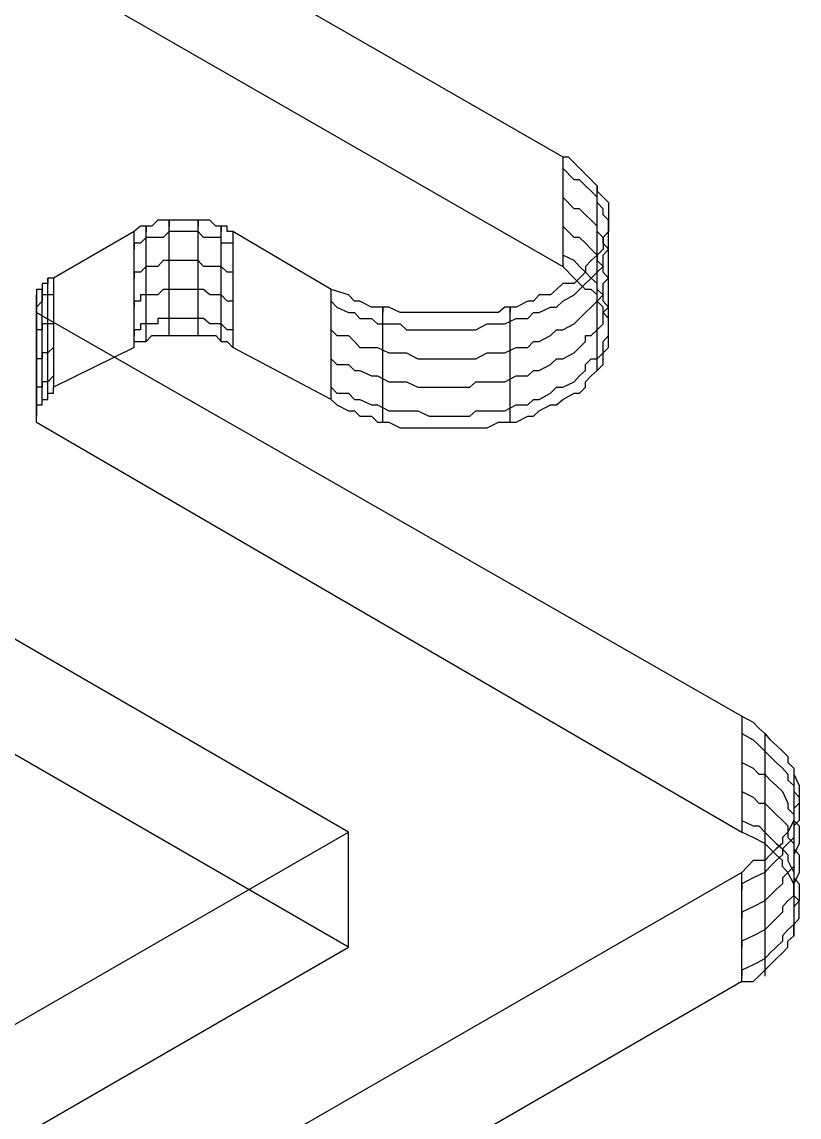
# Model space of a CAD drawing. Header units: millimetres. Extents: x 0 to 2112, y 8 to 1252.
# Drawn here: x 1843.5 to 1879, y 344.6 to 394.6 of the extents above; entities that cross this region are included whole.
import ezdxf

# ---------------------------------------------------------------- set-up
doc = ezdxf.new("R2010")
doc.units = ezdxf.units.MM
doc.layers.get('0').update_dxf_attribs({"linetype": 'CONTINUOUS'})

msp = doc.modelspace()

# ---------------------------------------------------------------- linework, layer by layer
at = {"color": 9}
for p, q in [((1788.48, 434.305), (1868.22, 388.458)), ((1788.48, 434.305), (1868.22, 388.458)), ((1788.48, 429.288), (1868.22, 383.441)), ((1788.48, 429.288), (1868.22, 383.441)), ((1868.22, 388.458), (1868.46, 388.458)), ((1868.22, 388.458), (1868.22, 383.441)), ((1868.22, 388.458), (1868.46, 388.458)), ((1868.22, 388.458), (1868.22, 383.441)), ((1868.46, 388.458), (1868.74, 388.183)), ((1868.46, 388.458), (1868.74, 388.183)), ((1868.74, 388.183), (1868.98, 387.932)), ((1868.74, 388.183), (1868.98, 387.932)), ((1868.74, 387.41), (1868.22, 387.932)), ((1868.22, 387.932), (1868.22, 387.657)), ((1868.98, 387.932), (1869.26, 387.657)), ((1868.98, 387.932), (1869.26, 387.657)), ((1869.26, 387.657), (1869.51, 387.41)), ((1869.26, 387.657), (1869.51, 387.41)), ((1868.98, 387.41), (1868.74, 387.41)), ((1869.26, 387.135), (1868.98, 387.41)), ((1869.51, 386.888), (1869.26, 387.135)), ((1869.51, 387.41), (1869.79, 387.135)), ((1869.51, 387.41), (1869.79, 387.135)), ((1869.79, 387.135), (1869.79, 386.888)), ((1869.79, 381.871), (1869.79, 387.135)), ((1869.79, 387.135), (1869.79, 386.888)), ((1869.79, 387.135), (1869.79, 386.888)), ((1868.74, 386.087), (1868.22, 386.613)), ((1868.22, 386.613), (1868.22, 386.362)), ((1869.79, 386.613), (1869.51, 386.888)), ((1869.79, 386.888), (1870.06, 386.613)), ((1869.79, 386.888), (1870.06, 386.613)), ((1869.79, 386.362), (1869.79, 386.613)), ((1870.06, 386.613), (1870.06, 386.613)), ((1870.06, 386.613), (1870.31, 386.362)), ((1870.06, 386.613), (1870.06, 386.613)), ((1870.06, 386.613), (1870.31, 386.362)), ((1868.98, 386.087), (1868.74, 386.087)), ((1869.26, 385.812), (1868.98, 386.087)), ((1870.06, 386.087), (1869.79, 386.362)), ((1870.06, 385.812), (1870.06, 386.087)), ((1870.31, 386.362), (1870.31, 386.087)), ((1870.31, 386.362), (1870.31, 386.087)), ((1870.31, 386.087), (1870.31, 385.812)), ((1870.31, 386.087), (1870.31, 385.812)), ((1849.73, 385.565), (1849.45, 385.29)), ((1849.73, 385.565), (1849.45, 385.29)), ((1849.97, 385.565), (1849.73, 385.565)), ((1849.73, 385.565), (1849.73, 385.565)), ((1849.97, 385.565), (1849.73, 385.565)), ((1849.73, 385.565), (1849.73, 385.565)), ((1850.25, 385.565), (1849.97, 385.565)), ((1850.25, 385.565), (1849.97, 385.565)), ((1850.53, 385.565), (1850.25, 385.565)), ((1850.25, 380.302), (1850.25, 385.565)), ((1850.25, 385.565), (1850.25, 385.29)), ((1850.53, 385.565), (1850.25, 385.565)), ((1850.77, 385.565), (1850.53, 385.565)), ((1850.53, 385.565), (1850.53, 385.565)), ((1850.77, 385.565), (1850.53, 385.565)), ((1850.53, 385.565), (1850.53, 385.565)), ((1851.05, 385.565), (1850.77, 385.565)), ((1851.05, 385.565), (1850.77, 385.565)), ((1851.3, 385.565), (1851.05, 385.565)), ((1851.3, 385.565), (1851.05, 385.565)), ((1851.57, 385.565), (1851.3, 385.565)), ((1851.3, 385.565), (1851.3, 385.565)), ((1851.57, 385.565), (1851.3, 385.565)), ((1851.3, 385.565), (1851.3, 385.565)), ((1851.82, 385.565), (1851.57, 385.565)), ((1851.57, 380.302), (1851.57, 385.565)), ((1851.57, 385.565), (1851.57, 385.29)), ((1851.82, 385.565), (1851.57, 385.565)), ((1852.1, 385.565), (1851.82, 385.565)), ((1852.1, 385.565), (1851.82, 385.565)), ((1852.37, 385.29), (1852.1, 385.565)), ((1852.1, 385.565), (1852.1, 385.565)), ((1852.37, 385.29), (1852.1, 385.565)), ((1852.1, 385.565), (1852.1, 385.565)), ((1869.51, 385.565), (1869.26, 385.812)), ((1869.79, 385.29), (1869.51, 385.565)), ((1870.31, 385.565), (1870.06, 385.812)), ((1870.31, 385.812), (1870.31, 385.565)), ((1870.31, 385.812), (1870.31, 385.565)), ((1870.31, 385.565), (1870.31, 385.29)), ((1870.31, 385.29), (1870.31, 385.565)), ((1870.31, 385.565), (1870.31, 385.29)), ((1848.93, 385.29), (1848.65, 385.039)), ((1848.93, 385.29), (1848.65, 385.039)), ((1849.2, 385.29), (1848.93, 385.29)), ((1848.93, 385.29), (1848.93, 385.29)), ((1849.2, 385.29), (1848.93, 385.29)), ((1848.93, 385.29), (1848.93, 385.29)), ((1849.45, 385.29), (1849.2, 385.29)), ((1849.2, 385.29), (1849.2, 385.29)), ((1849.2, 380.026), (1849.2, 385.29)), ((1849.2, 385.29), (1849.2, 385.039)), ((1849.45, 385.29), (1849.2, 385.29)), ((1849.2, 385.29), (1849.2, 385.29)), ((1852.62, 385.29), (1852.37, 385.29)), ((1852.62, 385.29), (1852.37, 385.29)), ((1852.89, 385.29), (1852.62, 385.29)), ((1852.62, 385.29), (1852.62, 385.29)), ((1852.62, 380.026), (1852.62, 385.29)), ((1852.62, 385.29), (1852.62, 385.039)), ((1852.89, 385.29), (1852.62, 385.29)), ((1852.62, 385.29), (1852.62, 385.29)), ((1852.89, 385.039), (1852.89, 385.29)), ((1852.89, 385.039), (1852.89, 385.29)), ((1868.74, 384.764), (1868.22, 385.29)), ((1868.22, 385.29), (1868.22, 385.039)), ((1869.79, 385.039), (1869.79, 385.29)), ((1870.31, 385.29), (1870.31, 385.039)), ((1870.31, 385.039), (1870.31, 385.29)), ((1870.31, 385.29), (1870.31, 385.039)), ((1848.65, 385.039), (1844.96, 382.919)), ((1848.65, 385.039), (1844.96, 382.919)), ((1848.65, 379.751), (1848.65, 385.039)), ((1848.65, 379.751), (1848.65, 385.039)), ((1849.2, 384.764), (1848.93, 384.517)), ((1849.45, 384.764), (1849.2, 384.764)), ((1849.2, 384.764), (1849.2, 384.764)), ((1849.73, 384.764), (1849.45, 384.764)), ((1849.97, 384.764), (1849.73, 384.764)), ((1849.73, 384.764), (1849.73, 384.764)), ((1850.25, 385.039), (1849.97, 384.764)), ((1850.53, 385.039), (1850.25, 385.039)), ((1850.77, 385.039), (1850.53, 385.039)), ((1850.53, 385.039), (1850.53, 385.039)), ((1851.05, 385.039), (1850.77, 385.039)), ((1851.3, 385.039), (1851.05, 385.039)), ((1851.57, 385.039), (1851.3, 385.039)), ((1851.3, 385.039), (1851.3, 385.039)), ((1851.82, 384.764), (1851.57, 385.039)), ((1852.1, 384.764), (1851.82, 384.764)), ((1852.37, 384.764), (1852.1, 384.764)), ((1852.1, 384.764), (1852.1, 384.764)), ((1852.62, 384.764), (1852.37, 384.764)), ((1852.62, 384.517), (1852.62, 384.764)), ((1853.15, 385.039), (1852.89, 385.039)), ((1853.15, 385.039), (1852.89, 385.039)), ((1857.64, 382.397), (1853.15, 385.039)), ((1853.15, 385.039), (1853.15, 379.751)), ((1857.64, 382.397), (1853.15, 385.039)), ((1853.15, 385.039), (1853.15, 379.751)), ((1868.98, 384.764), (1868.74, 384.764)), ((1869.26, 384.517), (1868.98, 384.764)), ((1870.06, 384.764), (1869.79, 385.039)), ((1870.31, 385.039), (1870.06, 384.764)), ((1870.31, 385.039), (1870.06, 384.764)), ((1870.06, 384.764), (1870.06, 384.517)), ((1870.06, 384.517), (1870.06, 384.764)), ((1870.06, 384.764), (1870.06, 384.517)), ((1870.31, 384.764), (1870.31, 385.039)), ((1870.31, 384.517), (1870.31, 384.764)), ((1848.93, 384.517), (1848.65, 384.517)), ((1848.65, 384.517), (1848.65, 384.242)), ((1848.93, 384.517), (1848.93, 384.517)), ((1852.89, 384.517), (1852.62, 384.517)), ((1853.15, 384.517), (1852.89, 384.517)), ((1852.89, 384.517), (1852.89, 384.517)), ((1869.51, 384.242), (1869.26, 384.517)), ((1869.79, 383.967), (1869.51, 384.242)), ((1870.06, 384.242), (1869.79, 383.967)), ((1870.06, 384.242), (1869.79, 383.967)), ((1870.06, 384.517), (1870.06, 384.242)), ((1870.31, 384.242), (1870.06, 384.517)), ((1870.06, 384.517), (1870.06, 384.242)), ((1870.06, 383.967), (1870.31, 384.242)), ((1870.31, 384.242), (1870.31, 384.517)), ((1870.31, 383.967), (1870.31, 384.242)), ((1849.97, 383.716), (1849.73, 383.441)), ((1850.25, 383.716), (1849.97, 383.716)), ((1850.53, 383.716), (1850.25, 383.716)), ((1850.77, 383.716), (1850.53, 383.716)), ((1850.53, 383.716), (1850.53, 383.716)), ((1851.05, 383.716), (1850.77, 383.716)), ((1851.3, 383.716), (1851.05, 383.716)), ((1851.57, 383.716), (1851.3, 383.716)), ((1851.3, 383.716), (1851.3, 383.716)), ((1851.82, 383.441), (1851.57, 383.716)), ((1868.74, 383.716), (1868.22, 383.967)), ((1868.22, 383.967), (1868.22, 383.716)), ((1868.98, 383.441), (1868.74, 383.716)), ((1869.51, 383.716), (1869.26, 383.441)), ((1869.51, 383.716), (1869.26, 383.441)), ((1869.79, 383.967), (1869.51, 383.716)), ((1869.79, 383.967), (1869.51, 383.716)), ((1869.79, 378.703), (1869.79, 383.967)), ((1869.79, 383.967), (1869.79, 383.716)), ((1869.79, 383.716), (1869.79, 383.967)), ((1870.06, 383.441), (1869.79, 383.716)), ((1870.06, 383.716), (1870.06, 383.967)), ((1870.06, 383.441), (1870.06, 383.716)), ((1870.31, 383.716), (1870.31, 383.967)), ((1870.31, 383.441), (1870.31, 383.716)), ((1848.93, 383.194), (1848.65, 383.194)), ((1848.65, 383.194), (1848.65, 382.919)), ((1849.2, 383.441), (1848.93, 383.194)), ((1848.93, 383.194), (1848.93, 383.194)), ((1849.45, 383.441), (1849.2, 383.441)), ((1849.2, 383.441), (1849.2, 383.441)), ((1849.73, 383.441), (1849.45, 383.441)), ((1849.73, 383.441), (1849.73, 383.441)), ((1852.1, 383.441), (1851.82, 383.441)), ((1852.37, 383.441), (1852.1, 383.441)), ((1852.1, 383.441), (1852.1, 383.441)), ((1852.62, 383.441), (1852.37, 383.441)), ((1852.89, 383.194), (1852.62, 383.441)), ((1852.62, 383.441), (1852.62, 383.441)), ((1853.15, 383.194), (1852.89, 383.194)), ((1852.89, 383.194), (1852.89, 383.194)), ((1868.74, 382.919), (1868.22, 383.441)), ((1868.74, 382.919), (1868.22, 383.441)), ((1869.26, 383.194), (1868.98, 383.441)), ((1869.26, 383.194), (1868.98, 382.919)), ((1869.26, 383.194), (1868.98, 382.919)), ((1869.26, 383.441), (1869.26, 383.194)), ((1869.26, 383.441), (1869.26, 383.194)), ((1869.51, 382.919), (1869.26, 383.194)), ((1869.51, 382.919), (1869.79, 383.194)), ((1869.79, 383.194), (1870.06, 383.441)), ((1870.06, 383.194), (1870.06, 383.441)), ((1870.31, 382.919), (1870.06, 383.194)), ((1870.31, 383.194), (1870.31, 383.441)), ((1870.31, 382.919), (1870.31, 383.194)), ((1844.71, 382.672), (1844.44, 382.672)), ((1844.44, 382.672), (1844.44, 382.672)), ((1844.44, 382.672), (1844.44, 382.672)), ((1844.44, 382.672), (1844.44, 382.397)), ((1844.71, 382.672), (1844.44, 382.672)), ((1844.44, 382.672), (1844.44, 382.672)), ((1844.44, 382.672), (1844.44, 382.672)), ((1844.44, 382.672), (1844.44, 382.397)), ((1844.96, 382.919), (1844.71, 382.919)), ((1844.71, 382.919), (1844.71, 382.672)), ((1844.71, 377.656), (1844.71, 382.919)), ((1844.71, 382.919), (1844.71, 382.672)), ((1844.96, 382.919), (1844.71, 382.919)), ((1844.71, 382.919), (1844.71, 382.672)), ((1844.71, 382.672), (1844.71, 382.672)), ((1844.71, 382.672), (1844.71, 382.672)), ((1844.96, 382.919), (1844.96, 382.919)), ((1844.96, 382.919), (1844.96, 382.919)), ((1844.96, 382.919), (1844.96, 382.919)), ((1844.96, 382.919), (1844.96, 382.919)), ((1844.96, 382.919), (1844.96, 377.931)), ((1844.96, 382.919), (1844.96, 377.931)), ((1868.22, 382.672), (1867.94, 382.397)), ((1868.22, 382.672), (1867.94, 382.397)), ((1868.74, 382.672), (1868.22, 382.672)), ((1868.74, 382.672), (1868.22, 382.672)), ((1868.98, 382.672), (1868.74, 382.919)), ((1868.98, 382.919), (1868.74, 382.672)), ((1868.98, 382.672), (1868.74, 382.919)), ((1868.98, 382.919), (1868.74, 382.672)), ((1869.26, 382.397), (1868.98, 382.672)), ((1868.98, 382.397), (1869.26, 382.672)), ((1869.26, 382.397), (1868.98, 382.672)), ((1869.26, 382.672), (1869.51, 382.919)), ((1869.26, 382.672), (1869.26, 382.672)), ((1869.79, 382.672), (1869.51, 382.919)), ((1869.79, 382.397), (1869.79, 382.672)), ((1870.06, 382.672), (1870.31, 382.919)), ((1870.06, 382.397), (1870.06, 382.672)), ((1870.31, 382.672), (1870.31, 382.919)), ((1870.31, 382.397), (1870.31, 382.672)), ((1844.44, 382.397), (1844.19, 382.397)), ((1844.19, 382.397), (1844.19, 382.397)), ((1844.19, 382.397), (1844.19, 382.147)), ((1844.44, 382.397), (1844.19, 382.397)), ((1844.19, 382.397), (1844.19, 382.397)), ((1844.19, 382.397), (1844.19, 382.147)), ((1844.19, 382.147), (1844.19, 382.147)), ((1844.19, 382.147), (1844.19, 382.147)), ((1844.19, 382.147), (1844.19, 382.147)), ((1844.19, 382.147), (1844.19, 381.871)), ((1844.19, 376.858), (1844.19, 382.147)), ((1844.19, 382.147), (1844.19, 381.871)), ((1844.19, 382.147), (1844.19, 382.147)), ((1844.19, 382.147), (1844.19, 382.147)), ((1844.19, 382.147), (1844.19, 382.147)), ((1844.19, 382.147), (1844.19, 381.871)), ((1844.44, 382.397), (1844.44, 382.397)), ((1844.44, 377.38), (1844.44, 382.397)), ((1844.44, 382.397), (1844.44, 382.147)), ((1844.44, 382.397), (1844.44, 382.397)), ((1844.71, 382.147), (1844.44, 382.147)), ((1844.44, 382.147), (1844.44, 381.871)), ((1844.96, 382.147), (1844.71, 382.147)), ((1844.71, 382.147), (1844.71, 382.147)), ((1844.71, 382.147), (1844.71, 382.147)), ((1844.96, 382.397), (1844.96, 382.397)), ((1844.96, 382.397), (1844.96, 382.147)), ((1849.2, 382.147), (1848.93, 382.147)), ((1848.93, 382.147), (1848.93, 381.871)), ((1849.45, 382.147), (1849.2, 382.147)), ((1849.2, 382.147), (1849.2, 382.147)), ((1849.73, 382.147), (1849.45, 382.147)), ((1849.97, 382.397), (1849.73, 382.147)), ((1849.73, 382.147), (1849.73, 382.147)), ((1850.25, 382.397), (1849.97, 382.397)), ((1850.53, 382.397), (1850.25, 382.397)), ((1850.77, 382.397), (1850.53, 382.397)), ((1850.53, 382.397), (1850.53, 382.397)), ((1851.05, 382.397), (1850.77, 382.397)), ((1851.3, 382.397), (1851.05, 382.397)), ((1851.57, 382.397), (1851.3, 382.397)), ((1851.3, 382.397), (1851.3, 382.397)), ((1851.82, 382.397), (1851.57, 382.397)), ((1852.1, 382.147), (1851.82, 382.397)), ((1852.37, 382.147), (1852.1, 382.147)), ((1852.1, 382.147), (1852.1, 382.147)), ((1852.62, 382.147), (1852.37, 382.147)), ((1852.89, 381.871), (1852.62, 382.147)), ((1852.62, 382.147), (1852.62, 382.147)), ((1858.43, 382.147), (1857.64, 382.397)), ((1857.64, 377.38), (1857.64, 382.397)), ((1857.64, 377.38), (1857.64, 382.397)), ((1858.43, 382.147), (1857.64, 382.397)), ((1858.71, 381.871), (1858.43, 382.147)), ((1858.71, 381.871), (1858.43, 382.147)), ((1867.14, 382.147), (1866.89, 381.871)), ((1867.14, 382.147), (1866.89, 381.871)), ((1867.66, 382.147), (1867.14, 382.147)), ((1867.66, 382.147), (1867.14, 382.147)), ((1867.94, 382.397), (1867.66, 382.147)), ((1867.94, 382.397), (1867.66, 382.147)), ((1868.22, 381.871), (1868.74, 382.147)), ((1868.74, 382.147), (1868.98, 382.397)), ((1869.51, 382.397), (1869.26, 382.397)), ((1869.51, 382.397), (1869.26, 382.397)), ((1869.79, 382.147), (1869.51, 382.397)), ((1869.79, 382.147), (1869.51, 382.397)), ((1870.06, 382.147), (1869.79, 382.397)), ((1869.79, 381.871), (1869.79, 382.147)), ((1869.79, 381.871), (1870.06, 382.147)), ((1869.79, 381.871), (1869.79, 382.147)), ((1870.06, 382.147), (1870.06, 382.397)), ((1870.06, 381.871), (1870.06, 382.147)), ((1870.31, 382.147), (1870.31, 382.397)), ((1870.31, 381.871), (1870.31, 382.147)), ((1858.43, 357.625), (1816.47, 381.871)), ((1858.43, 357.625), (1816.47, 381.871)), ((1844.19, 381.871), (1844.19, 381.871)), ((1844.19, 381.871), (1844.19, 381.871)), ((1844.19, 381.871), (1844.19, 381.871)), ((1844.19, 381.871), (1844.19, 381.596)), ((1844.44, 381.871), (1844.19, 381.596)), ((1844.19, 381.871), (1844.19, 381.871)), ((1844.19, 381.871), (1844.19, 381.871)), ((1844.19, 381.871), (1844.19, 381.871)), ((1844.19, 381.871), (1844.19, 381.596)), ((1844.19, 381.596), (1844.19, 381.596)), ((1844.19, 381.596), (1844.19, 381.596)), ((1844.19, 381.596), (1844.19, 381.596)), ((1844.19, 381.596), (1844.19, 381.349)), ((1844.19, 376.333), (1844.19, 381.596)), ((1844.19, 381.596), (1844.19, 381.349)), ((1844.19, 381.596), (1844.19, 381.596)), ((1844.19, 381.596), (1844.19, 381.596)), ((1844.19, 381.596), (1844.19, 381.596)), ((1844.19, 381.596), (1844.19, 381.596)), ((1844.19, 381.596), (1844.19, 381.349)), ((1844.19, 381.596), (1844.19, 381.596)), ((1844.19, 381.596), (1844.19, 381.596)), ((1844.19, 381.596), (1844.19, 381.596)), ((1844.19, 381.596), (1844.19, 381.349)), ((1844.44, 381.871), (1844.44, 381.871)), ((1844.44, 381.871), (1844.44, 381.871)), ((1844.44, 381.871), (1844.44, 381.871)), ((1848.93, 381.871), (1848.65, 381.871)), ((1848.65, 381.871), (1848.65, 381.596)), ((1853.15, 381.871), (1852.89, 381.871)), ((1852.89, 381.871), (1852.89, 381.871)), ((1857.64, 381.871), (1857.91, 381.596)), ((1857.91, 381.596), (1858.43, 381.349)), ((1858.96, 381.871), (1858.71, 381.871)), ((1858.96, 381.871), (1858.71, 381.871)), ((1859.48, 381.596), (1858.96, 381.871)), ((1859.48, 381.596), (1858.96, 381.871)), ((1859.76, 381.596), (1859.48, 381.596)), ((1859.76, 381.596), (1859.48, 381.596)), ((1860.28, 381.596), (1859.76, 381.596)), ((1860.28, 381.596), (1859.76, 381.596)), ((1860, 376.333), (1860, 381.596)), ((1860, 381.596), (1860, 381.349)), ((1860.8, 381.349), (1860.28, 381.596)), ((1860.8, 381.349), (1860.28, 381.596)), ((1865.57, 381.596), (1865.29, 381.349)), ((1865.57, 381.596), (1865.29, 381.349)), ((1866.09, 381.596), (1865.57, 381.596)), ((1866.09, 381.596), (1865.57, 381.596)), ((1865.82, 376.333), (1865.82, 381.596)), ((1865.82, 381.596), (1865.82, 381.349)), ((1866.62, 381.871), (1866.09, 381.596)), ((1866.62, 381.871), (1866.09, 381.596)), ((1866.89, 381.871), (1866.62, 381.871)), ((1866.89, 381.871), (1866.62, 381.871)), ((1867.14, 381.349), (1867.66, 381.596)), ((1867.66, 381.596), (1867.94, 381.596)), ((1867.94, 381.596), (1868.22, 381.871)), ((1869.26, 381.349), (1869.51, 381.596)), ((1869.51, 381.596), (1869.79, 381.871)), ((1870.06, 381.596), (1869.79, 381.871)), ((1870.06, 381.596), (1869.79, 381.871)), ((1870.31, 381.596), (1870.06, 381.871)), ((1870.06, 381.349), (1870.06, 381.596)), ((1870.06, 381.349), (1870.31, 381.596)), ((1870.06, 381.349), (1870.06, 381.596)), ((1870.31, 381.596), (1870.31, 381.871)), ((1870.31, 381.349), (1870.31, 381.596)), ((1844.19, 381.349), (1876.4, 362.917)), ((1844.19, 381.349), (1876.4, 362.917)), ((1844.19, 376.333), (1844.19, 381.349)), ((1844.19, 381.349), (1844.19, 381.349)), ((1844.19, 381.349), (1844.19, 381.349)), ((1844.19, 381.349), (1844.19, 381.074)), ((1844.19, 376.333), (1844.19, 381.349)), ((1844.19, 381.074), (1844.19, 381.074)), ((1844.19, 381.074), (1844.19, 381.074)), ((1844.19, 381.074), (1844.19, 380.824)), ((1844.96, 381.074), (1844.96, 381.074)), ((1844.96, 381.074), (1844.96, 380.824)), ((1849.97, 381.074), (1849.73, 381.074)), ((1849.73, 381.074), (1849.73, 380.824)), ((1850.25, 381.074), (1849.97, 381.074)), ((1850.53, 381.074), (1850.25, 381.074)), ((1850.77, 381.074), (1850.53, 381.074)), ((1850.53, 381.074), (1850.53, 381.074)), ((1851.05, 381.074), (1850.77, 381.074)), ((1851.3, 381.074), (1851.05, 381.074)), ((1851.57, 381.074), (1851.3, 381.074)), ((1851.3, 381.074), (1851.3, 381.074)), ((1851.82, 381.074), (1851.57, 381.074)), ((1852.1, 380.824), (1851.82, 381.074)), ((1858.43, 381.349), (1858.71, 381.349)), ((1858.71, 381.349), (1858.96, 381.074)), ((1858.96, 381.074), (1859.48, 381.074)), ((1859.48, 381.074), (1859.76, 380.824)), ((1861.08, 381.349), (1860.8, 381.349)), ((1861.08, 381.349), (1860.8, 381.349)), ((1861.6, 381.349), (1861.08, 381.349)), ((1861.6, 381.349), (1861.08, 381.349)), ((1862.12, 381.349), (1861.6, 381.349)), ((1862.12, 381.349), (1861.6, 381.349)), ((1862.65, 381.349), (1862.12, 381.349)), ((1862.65, 381.349), (1862.12, 381.349)), ((1862.92, 381.349), (1862.65, 381.349)), ((1862.92, 381.349), (1862.65, 381.349)), ((1863.45, 381.349), (1862.92, 381.349)), ((1863.45, 381.349), (1862.92, 381.349)), ((1863.97, 381.349), (1863.45, 381.349)), ((1863.97, 381.349), (1863.45, 381.349)), ((1864.25, 381.349), (1863.97, 381.349)), ((1864.25, 381.349), (1863.97, 381.349)), ((1864.77, 381.349), (1864.25, 381.349)), ((1864.77, 381.349), (1864.25, 381.349)), ((1865.29, 381.349), (1864.77, 381.349)), ((1865.29, 381.349), (1864.77, 381.349)), ((1865.57, 380.824), (1866.09, 381.074)), ((1866.09, 381.074), (1866.62, 381.074)), ((1866.62, 381.074), (1866.89, 381.349)), ((1866.89, 381.349), (1867.14, 381.349)), ((1868.74, 380.824), (1868.98, 381.074)), ((1868.98, 381.074), (1869.26, 381.349)), ((1869.26, 381.349), (1869.26, 381.349)), ((1870.31, 381.074), (1870.06, 381.349)), ((1870.06, 381.074), (1870.06, 381.349)), ((1870.31, 381.074), (1870.06, 381.349)), ((1870.06, 380.824), (1870.06, 381.074)), ((1870.31, 381.074), (1870.31, 381.349)), ((1870.31, 380.824), (1870.31, 381.074)), ((1870.31, 380.824), (1870.31, 381.074)), ((1870.31, 380.824), (1870.31, 381.074)), ((1844.19, 380.824), (1844.19, 380.824)), ((1844.19, 380.824), (1844.19, 380.548)), ((1844.71, 380.824), (1844.44, 380.824)), ((1844.44, 380.824), (1844.44, 380.548)), ((1844.96, 380.824), (1844.71, 380.824)), ((1844.71, 380.824), (1844.71, 380.824)), ((1844.71, 380.824), (1844.71, 380.824)), ((1849.2, 380.824), (1848.93, 380.824)), ((1848.93, 380.824), (1848.93, 380.548)), ((1849.45, 380.824), (1849.2, 380.824)), ((1849.2, 380.824), (1849.2, 380.824)), ((1849.73, 380.824), (1849.45, 380.824)), ((1852.37, 380.824), (1852.1, 380.824)), ((1852.1, 380.824), (1852.1, 380.824)), ((1852.62, 380.824), (1852.37, 380.824)), ((1852.89, 380.548), (1852.62, 380.824)), ((1852.62, 380.824), (1852.62, 380.824)), ((1859.76, 380.824), (1860.28, 380.824)), ((1860.28, 380.824), (1860.8, 380.824)), ((1860.8, 380.824), (1861.08, 380.548)), ((1864.25, 380.548), (1864.77, 380.824)), ((1864.77, 380.824), (1865.29, 380.824)), ((1865.29, 380.824), (1865.57, 380.824)), ((1868.22, 380.548), (1868.74, 380.824)), ((1869.79, 380.548), (1870.06, 380.824)), ((1870.31, 380.548), (1870.31, 380.824)), ((1870.31, 380.548), (1870.31, 380.824)), ((1870.31, 380.548), (1870.31, 380.824)), ((1844.44, 380.548), (1844.19, 380.548)), ((1844.19, 380.548), (1844.19, 380.302)), ((1844.19, 380.302), (1844.19, 380.302)), ((1844.19, 380.302), (1844.19, 380.302)), ((1844.19, 380.302), (1844.19, 380.302)), ((1844.19, 380.302), (1844.19, 380.026)), ((1844.44, 380.548), (1844.44, 380.548)), ((1844.44, 380.548), (1844.44, 380.548)), ((1844.44, 380.548), (1844.44, 380.548)), ((1848.93, 380.548), (1848.65, 380.548)), ((1848.65, 380.548), (1848.65, 380.302)), ((1849.2, 380.026), (1849.45, 380.302)), ((1849.2, 380.026), (1849.45, 380.302)), ((1849.45, 380.302), (1849.45, 380.302)), ((1849.45, 380.302), (1849.73, 380.302)), ((1849.45, 380.302), (1849.45, 380.302)), ((1849.45, 380.302), (1849.73, 380.302)), ((1849.73, 380.302), (1849.97, 380.302)), ((1849.73, 380.302), (1849.97, 380.302)), ((1849.97, 380.302), (1850.25, 380.302)), ((1849.97, 380.302), (1850.25, 380.302)), ((1850.25, 380.302), (1850.25, 380.302)), ((1850.25, 380.302), (1850.53, 380.302)), ((1850.25, 380.302), (1850.25, 380.302)), ((1850.25, 380.302), (1850.53, 380.302)), ((1850.53, 380.302), (1850.77, 380.302)), ((1850.53, 380.302), (1850.77, 380.302)), ((1850.77, 380.302), (1851.05, 380.302)), ((1850.77, 380.302), (1851.05, 380.302)), ((1851.05, 380.302), (1851.05, 380.302)), ((1851.05, 380.302), (1851.3, 380.302)), ((1851.05, 380.302), (1851.05, 380.302)), ((1851.05, 380.302), (1851.3, 380.302)), ((1851.3, 380.302), (1851.57, 380.302)), ((1851.3, 380.302), (1851.57, 380.302)), ((1851.57, 380.302), (1851.57, 380.302)), ((1851.57, 380.302), (1851.82, 380.302)), ((1851.57, 380.302), (1851.57, 380.302)), ((1851.57, 380.302), (1851.82, 380.302)), ((1851.82, 380.302), (1852.1, 380.302)), ((1851.82, 380.302), (1852.1, 380.302)), ((1852.1, 380.302), (1852.37, 380.302)), ((1852.1, 380.302), (1852.37, 380.302)), ((1852.37, 380.302), (1852.37, 380.302)), ((1852.37, 380.302), (1852.62, 380.026)), ((1852.37, 380.302), (1852.37, 380.302)), ((1852.37, 380.302), (1852.62, 380.026)), ((1853.15, 380.548), (1852.89, 380.548)), ((1852.89, 380.548), (1852.89, 380.548)), ((1857.64, 380.548), (1857.91, 380.302)), ((1857.91, 380.302), (1858.43, 380.302)), ((1858.43, 380.302), (1858.71, 380.026)), ((1861.08, 380.548), (1861.6, 380.548)), ((1861.6, 380.548), (1862.12, 380.548)), ((1862.12, 380.548), (1862.65, 380.548)), ((1862.65, 380.548), (1862.92, 380.548)), ((1862.92, 380.548), (1863.45, 380.548)), ((1863.45, 380.548), (1863.97, 380.548)), ((1863.97, 380.548), (1864.25, 380.548)), ((1867.14, 380.026), (1867.66, 380.302)), ((1867.66, 380.302), (1867.94, 380.548)), ((1867.94, 380.548), (1868.22, 380.548)), ((1869.26, 380.026), (1869.26, 380.302)), ((1869.26, 380.302), (1869.51, 380.302)), ((1869.51, 380.302), (1869.79, 380.548)), ((1870.06, 380.026), (1870.31, 380.302)), ((1870.31, 380.302), (1870.31, 380.548)), ((1870.31, 380.302), (1870.31, 380.548)), ((1870.31, 380.302), (1870.31, 380.548)), ((1870.31, 380.026), (1870.31, 380.302)), ((1870.31, 380.026), (1870.31, 380.302)), ((1844.19, 380.026), (1844.19, 380.026)), ((1844.19, 380.026), (1844.19, 380.026)), ((1844.19, 380.026), (1844.19, 379.751)), ((1844.19, 379.751), (1844.19, 379.751)), ((1844.19, 379.751), (1844.19, 379.751)), ((1844.19, 379.751), (1844.19, 379.501)), ((1844.96, 379.751), (1844.71, 379.501)), ((1848.65, 379.751), (1844.96, 377.931)), ((1844.96, 379.751), (1844.96, 379.751)), ((1844.96, 379.751), (1844.96, 379.751)), ((1848.65, 379.751), (1844.96, 377.931)), ((1848.65, 379.751), (1848.65, 380.026)), ((1848.65, 380.026), (1848.93, 380.026)), ((1848.65, 379.751), (1848.65, 380.026)), ((1848.65, 380.026), (1848.93, 380.026)), ((1848.93, 380.026), (1849.2, 380.026)), ((1848.93, 380.026), (1849.2, 380.026)), ((1849.2, 380.026), (1849.2, 380.026)), ((1849.2, 380.026), (1849.2, 380.026)), ((1852.62, 380.026), (1852.62, 380.026)), ((1852.62, 380.026), (1852.89, 380.026)), ((1852.62, 380.026), (1852.62, 380.026)), ((1852.62, 380.026), (1852.89, 380.026)), ((1852.89, 380.026), (1853.15, 379.751)), ((1852.89, 380.026), (1853.15, 379.751)), ((1857.64, 377.38), (1853.15, 379.751)), ((1857.64, 377.38), (1853.15, 379.751)), ((1858.71, 380.026), (1858.96, 379.751)), ((1858.96, 379.751), (1859.48, 379.751)), ((1859.48, 379.751), (1859.76, 379.751)), ((1859.76, 379.751), (1860.28, 379.501)), ((1865.57, 379.501), (1866.09, 379.751)), ((1866.09, 379.751), (1866.62, 379.751)), ((1866.62, 379.751), (1866.89, 380.026)), ((1866.89, 380.026), (1867.14, 380.026)), ((1868.74, 379.501), (1868.98, 379.751)), ((1868.98, 379.751), (1869.26, 380.026)), ((1870.06, 379.751), (1870.06, 380.026)), ((1870.06, 379.501), (1870.31, 379.751)), ((1870.06, 379.501), (1870.06, 379.751)), ((1870.06, 379.501), (1870.31, 379.751)), ((1870.31, 379.751), (1870.31, 380.026)), ((1870.31, 379.751), (1870.31, 380.026)), ((1844.19, 379.501), (1844.19, 379.501)), ((1844.19, 379.501), (1844.19, 379.226)), ((1844.44, 379.226), (1844.19, 379.226)), ((1844.19, 379.226), (1844.19, 378.979)), ((1844.71, 379.501), (1844.44, 379.501)), ((1844.44, 379.501), (1844.44, 379.501)), ((1844.44, 379.501), (1844.44, 379.226)), ((1844.44, 379.226), (1844.44, 379.226)), ((1844.44, 379.226), (1844.44, 379.226)), ((1844.71, 379.501), (1844.71, 379.501)), ((1844.71, 379.501), (1844.71, 379.501)), ((1857.64, 379.226), (1857.91, 378.979)), ((1860.28, 379.501), (1860.8, 379.501)), ((1860.8, 379.501), (1861.08, 379.501)), ((1861.08, 379.501), (1861.6, 379.226)), ((1861.6, 379.226), (1862.12, 379.226)), ((1862.12, 379.226), (1862.65, 379.226)), ((1862.65, 379.226), (1862.92, 379.226)), ((1862.92, 379.226), (1863.45, 379.226)), ((1863.45, 379.226), (1863.97, 379.226)), ((1863.97, 379.226), (1864.25, 379.226)), ((1864.25, 379.226), (1864.77, 379.501)), ((1864.77, 379.501), (1865.29, 379.501)), ((1865.29, 379.501), (1865.57, 379.501)), ((1867.66, 378.979), (1867.94, 379.226)), ((1867.94, 379.226), (1868.22, 379.226)), ((1868.22, 379.226), (1868.74, 379.501)), ((1869.26, 378.979), (1869.51, 379.226)), ((1869.51, 379.226), (1869.79, 379.226)), ((1869.79, 379.226), (1870.06, 379.501)), ((1870.06, 379.226), (1870.06, 379.501)), ((1870.06, 379.226), (1870.06, 379.501)), ((1870.06, 378.979), (1870.06, 379.226)), ((1870.06, 378.979), (1870.06, 379.226)), ((1844.19, 378.979), (1844.19, 378.979)), ((1844.19, 378.979), (1844.19, 378.979)), ((1844.19, 378.979), (1844.19, 378.979)), ((1844.19, 378.979), (1844.19, 378.703)), ((1844.19, 378.703), (1844.19, 378.703)), ((1844.19, 378.703), (1844.19, 378.703)), ((1844.19, 378.703), (1844.19, 378.456)), ((1857.91, 378.979), (1858.43, 378.979)), ((1858.43, 378.979), (1858.71, 378.703)), ((1858.71, 378.703), (1858.96, 378.703)), ((1858.96, 378.703), (1859.48, 378.456)), ((1866.62, 378.456), (1866.89, 378.703)), ((1866.89, 378.703), (1867.14, 378.703)), ((1867.14, 378.703), (1867.66, 378.979)), ((1868.98, 378.456), (1869.26, 378.703)), ((1869.26, 378.703), (1869.26, 378.979)), ((1869.51, 378.456), (1869.79, 378.703)), ((1869.51, 378.456), (1869.79, 378.703)), ((1869.79, 378.703), (1870.06, 378.979)), ((1869.79, 378.703), (1870.06, 378.979)), ((1844.19, 378.456), (1844.19, 378.456)), ((1844.19, 378.456), (1844.19, 378.456)), ((1844.19, 378.456), (1844.19, 378.181)), ((1844.19, 378.181), (1844.19, 378.181)), ((1844.19, 378.181), (1844.19, 377.931)), ((1844.71, 378.181), (1844.44, 378.181)), ((1844.44, 378.181), (1844.44, 378.181)), ((1844.44, 378.181), (1844.44, 377.931)), ((1844.96, 378.456), (1844.71, 378.181)), ((1844.71, 378.181), (1844.71, 378.181)), ((1844.71, 378.181), (1844.71, 378.181)), ((1844.96, 378.456), (1844.96, 378.456)), ((1844.96, 378.456), (1844.96, 378.456)), ((1859.48, 378.456), (1859.76, 378.456)), ((1859.76, 378.456), (1860.28, 378.181)), ((1860.28, 378.181), (1860.8, 378.181)), ((1860.8, 378.181), (1861.08, 378.181)), ((1861.08, 378.181), (1861.6, 377.931)), ((1863.97, 377.931), (1864.25, 378.181)), ((1864.25, 378.181), (1864.77, 378.181)), ((1864.77, 378.181), (1865.29, 378.181)), ((1865.29, 378.181), (1865.57, 378.181)), ((1865.57, 378.181), (1866.09, 378.456)), ((1866.09, 378.456), (1866.62, 378.456)), ((1868.22, 377.931), (1868.74, 378.181)), ((1868.74, 378.181), (1868.98, 378.456)), ((1869.26, 378.181), (1869.51, 378.456)), ((1869.26, 378.181), (1869.51, 378.456)), ((1869.26, 377.931), (1869.26, 378.181)), ((1869.26, 377.931), (1869.26, 378.181)), ((1844.44, 377.931), (1844.19, 377.931)), ((1844.19, 377.931), (1844.19, 377.656)), ((1844.19, 377.656), (1844.19, 377.656)), ((1844.19, 377.656), (1844.19, 377.656)), ((1844.19, 377.656), (1844.19, 377.656)), ((1844.19, 377.656), (1844.19, 377.38)), ((1844.44, 377.931), (1844.44, 377.931)), ((1844.44, 377.931), (1844.44, 377.931)), ((1844.71, 377.38), (1844.71, 377.656)), ((1844.71, 377.656), (1844.71, 377.656)), ((1844.71, 377.656), (1844.71, 377.656)), ((1844.71, 377.656), (1844.96, 377.656)), ((1844.71, 377.38), (1844.71, 377.656)), ((1844.71, 377.656), (1844.71, 377.656)), ((1844.71, 377.656), (1844.71, 377.656)), ((1844.71, 377.656), (1844.96, 377.656)), ((1844.96, 377.656), (1844.96, 377.931)), ((1844.96, 377.656), (1844.96, 377.931)), ((1857.64, 377.931), (1857.91, 377.656)), ((1857.91, 377.656), (1858.43, 377.656)), ((1858.43, 377.656), (1858.71, 377.38)), ((1861.6, 377.931), (1862.12, 377.931)), ((1862.12, 377.931), (1862.65, 377.931)), ((1862.65, 377.931), (1862.92, 377.931)), ((1862.92, 377.931), (1863.45, 377.931)), ((1863.45, 377.931), (1863.97, 377.931)), ((1867.14, 377.38), (1867.66, 377.656)), ((1867.66, 377.656), (1867.94, 377.931)), ((1867.94, 377.931), (1868.22, 377.931)), ((1868.22, 377.38), (1868.74, 377.656)), ((1868.22, 377.38), (1868.74, 377.656)), ((1868.74, 377.656), (1868.98, 377.656)), ((1868.74, 377.656), (1868.98, 377.656)), ((1868.98, 377.656), (1869.26, 377.931)), ((1868.98, 377.656), (1869.26, 377.931)), ((1844.19, 377.38), (1844.19, 377.38)), ((1844.19, 377.38), (1844.19, 377.38)), ((1844.19, 377.38), (1844.19, 377.134)), ((1844.19, 376.858), (1844.19, 377.134)), ((1844.19, 377.134), (1844.19, 377.134)), ((1844.19, 377.134), (1844.19, 377.134)), ((1844.19, 377.134), (1844.44, 377.134)), ((1844.19, 377.134), (1844.19, 377.134)), ((1844.19, 377.134), (1844.19, 377.134)), ((1844.19, 377.134), (1844.19, 376.858)), ((1844.19, 376.858), (1844.19, 377.134)), ((1844.19, 377.134), (1844.19, 377.134)), ((1844.19, 377.134), (1844.19, 377.134)), ((1844.19, 377.134), (1844.44, 377.134)), ((1844.44, 377.134), (1844.44, 377.38)), ((1844.44, 377.38), (1844.44, 377.38)), ((1844.44, 377.38), (1844.44, 377.38)), ((1844.44, 377.38), (1844.44, 377.38)), ((1844.44, 377.38), (1844.71, 377.38)), ((1844.44, 377.134), (1844.44, 377.38)), ((1844.44, 377.38), (1844.44, 377.38)), ((1844.44, 377.38), (1844.44, 377.38)), ((1844.44, 377.38), (1844.44, 377.38)), ((1844.44, 377.38), (1844.71, 377.38)), ((1857.64, 377.38), (1857.91, 377.134)), ((1857.64, 377.38), (1857.91, 377.134)), ((1857.91, 377.134), (1858.43, 376.858)), ((1857.91, 377.134), (1858.43, 376.858)), ((1858.71, 377.38), (1858.96, 377.38)), ((1858.96, 377.38), (1859.48, 377.134)), ((1859.48, 377.134), (1859.76, 377.134)), ((1859.76, 377.134), (1860.28, 376.858)), ((1865.57, 376.858), (1866.09, 377.134)), ((1866.09, 377.134), (1866.62, 377.134)), ((1866.62, 377.134), (1866.89, 377.38)), ((1866.89, 377.38), (1867.14, 377.38)), ((1867.14, 376.858), (1867.66, 377.134)), ((1867.14, 376.858), (1867.66, 377.134)), ((1867.66, 377.134), (1867.94, 377.134)), ((1867.66, 377.134), (1867.94, 377.134)), ((1867.94, 377.134), (1868.22, 377.38)), ((1867.94, 377.134), (1868.22, 377.38)), ((1858.43, 352.364), (1816.47, 376.608)), ((1858.43, 352.364), (1816.47, 376.608)), ((1844.19, 376.608), (1844.19, 376.858)), ((1844.19, 376.858), (1844.19, 376.858)), ((1844.19, 376.858), (1844.19, 376.858)), ((1844.19, 376.858), (1844.19, 376.858)), ((1844.19, 376.858), (1844.19, 376.858)), ((1844.19, 376.858), (1844.19, 376.608)), ((1844.19, 376.608), (1844.19, 376.858)), ((1844.19, 376.858), (1844.19, 376.858)), ((1844.19, 376.858), (1844.19, 376.858)), ((1844.19, 376.858), (1844.19, 376.858)), ((1844.19, 376.333), (1844.19, 376.608)), ((1844.19, 376.608), (1844.19, 376.608)), ((1844.19, 376.608), (1844.19, 376.608)), ((1844.19, 376.608), (1844.19, 376.608)), ((1844.19, 376.333), (1844.19, 376.608)), ((1844.19, 376.608), (1844.19, 376.608)), ((1844.19, 376.608), (1844.19, 376.608)), ((1844.19, 376.608), (1844.19, 376.608)), ((1858.43, 376.858), (1858.71, 376.858)), ((1858.43, 376.858), (1858.71, 376.858)), ((1858.71, 376.858), (1858.96, 376.608)), ((1858.71, 376.858), (1858.96, 376.608)), ((1858.96, 376.608), (1859.48, 376.608)), ((1858.96, 376.608), (1859.48, 376.608)), ((1859.48, 376.608), (1859.76, 376.333)), ((1859.48, 376.608), (1859.76, 376.333)), ((1860.28, 376.858), (1860.8, 376.858)), ((1860.8, 376.858), (1861.08, 376.858)), ((1861.08, 376.858), (1861.6, 376.858)), ((1861.6, 376.858), (1862.12, 376.608)), ((1862.12, 376.608), (1862.65, 376.608)), ((1862.65, 376.608), (1862.92, 376.608)), ((1862.92, 376.608), (1863.45, 376.608)), ((1863.45, 376.608), (1863.97, 376.608)), ((1863.97, 376.608), (1864.25, 376.858)), ((1864.25, 376.858), (1864.77, 376.858)), ((1864.77, 376.858), (1865.29, 376.858)), ((1865.29, 376.858), (1865.57, 376.858)), ((1866.09, 376.333), (1866.62, 376.608)), ((1866.09, 376.333), (1866.62, 376.608)), ((1866.62, 376.608), (1866.89, 376.608)), ((1866.62, 376.608), (1866.89, 376.608)), ((1866.89, 376.608), (1867.14, 376.858)), ((1866.89, 376.608), (1867.14, 376.858)), ((1844.19, 376.333), (1876.4, 357.625)), ((1844.19, 376.333), (1844.19, 376.333)), ((1844.19, 376.333), (1844.19, 376.333)), ((1844.19, 376.333), (1844.19, 376.333)), ((1844.19, 376.333), (1876.4, 357.625)), ((1844.19, 376.333), (1844.19, 376.333)), ((1844.19, 376.333), (1844.19, 376.333)), ((1844.19, 376.333), (1844.19, 376.333)), ((1859.76, 376.333), (1860.28, 376.333)), ((1859.76, 376.333), (1860.28, 376.333)), ((1860.28, 376.333), (1860.8, 376.086)), ((1860.28, 376.333), (1860.8, 376.086)), ((1860.8, 376.086), (1861.08, 376.086)), ((1860.8, 376.086), (1861.08, 376.086)), ((1861.08, 376.086), (1861.6, 376.086)), ((1861.08, 376.086), (1861.6, 376.086)), ((1861.6, 376.086), (1862.12, 376.086)), ((1861.6, 376.086), (1862.12, 376.086)), ((1862.12, 376.086), (1862.65, 376.086)), ((1862.12, 376.086), (1862.65, 376.086)), ((1862.65, 376.086), (1862.92, 376.086)), ((1862.65, 376.086), (1862.92, 376.086)), ((1862.92, 376.086), (1863.45, 376.086)), ((1862.92, 376.086), (1863.45, 376.086)), ((1863.45, 376.086), (1863.97, 376.086)), ((1863.45, 376.086), (1863.97, 376.086)), ((1863.97, 376.086), (1864.25, 376.086)), ((1863.97, 376.086), (1864.25, 376.086)), ((1864.25, 376.086), (1864.77, 376.086)), ((1864.25, 376.086), (1864.77, 376.086)), ((1864.77, 376.086), (1865.29, 376.333)), ((1864.77, 376.086), (1865.29, 376.333)), ((1865.29, 376.333), (1865.57, 376.333)), ((1865.29, 376.333), (1865.57, 376.333)), ((1865.57, 376.333), (1866.09, 376.333)), ((1865.57, 376.333), (1866.09, 376.333)), ((1876.4, 362.917), (1876.92, 362.641)), ((1876.4, 362.917), (1876.4, 357.625)), ((1876.4, 362.917), (1876.92, 362.641)), ((1876.4, 362.917), (1876.4, 357.625)), ((1876.92, 362.641), (1877.17, 362.366)), ((1876.92, 362.641), (1877.17, 362.366)), ((1876.4, 362.116), (1876.92, 361.841)), ((1877.17, 362.366), (1877.44, 362.116)), ((1877.17, 362.366), (1877.44, 362.116)), ((1877.44, 362.116), (1877.69, 361.841)), ((1877.44, 362.116), (1877.44, 356.856)), ((1877.44, 362.116), (1877.69, 361.841)), ((1876.92, 361.841), (1877.17, 361.594)), ((1877.17, 361.594), (1877.44, 361.319)), ((1877.69, 361.841), (1877.97, 361.594)), ((1877.69, 361.841), (1877.97, 361.594)), ((1877.97, 361.594), (1878.25, 361.319)), ((1877.97, 361.594), (1878.25, 361.319)), ((1877.44, 361.319), (1877.69, 361.072)), ((1877.69, 361.072), (1877.97, 360.796)), ((1878.25, 361.319), (1878.49, 361.072)), ((1878.25, 361.319), (1878.49, 361.072)), ((1878.49, 361.072), (1878.49, 360.796)), ((1878.49, 361.072), (1878.49, 360.796)), ((1876.4, 360.796), (1876.92, 360.546)), ((1877.97, 360.796), (1878.25, 360.546)), ((1878.49, 360.796), (1878.77, 360.546)), ((1878.49, 360.796), (1878.77, 360.546)), ((1876.92, 360.546), (1877.17, 360.271)), ((1877.17, 360.271), (1877.44, 360.271)), ((1877.44, 360.271), (1877.69, 359.996)), ((1878.25, 360.546), (1878.49, 360.271)), ((1878.49, 360.271), (1878.49, 359.996)), ((1878.77, 360.546), (1878.77, 360.271)), ((1878.77, 360.546), (1878.77, 360.271)), ((1878.77, 360.271), (1879.01, 359.749)), ((1878.77, 360.271), (1878.77, 355.007)), ((1878.77, 360.271), (1879.01, 359.749)), ((1877.69, 359.996), (1877.97, 359.749)), ((1877.97, 359.749), (1878.25, 359.473)), ((1878.49, 359.996), (1878.77, 359.749)), ((1878.77, 359.749), (1878.77, 359.473)), ((1879.01, 359.749), (1879.01, 359.473)), ((1879.01, 359.749), (1879.01, 359.473)), ((1876.4, 359.473), (1876.92, 359.223)), ((1876.92, 359.223), (1877.17, 358.948)), ((1878.25, 359.473), (1878.49, 358.948)), ((1878.77, 359.473), (1879.01, 359.223)), ((1879.01, 359.473), (1879.01, 359.223)), ((1879.01, 359.473), (1879.01, 359.223)), ((1879.01, 359.223), (1879.01, 358.948)), ((1879.01, 359.223), (1879.01, 358.948)), ((1879.01, 359.223), (1879.01, 358.948)), ((1877.17, 358.948), (1877.44, 358.948)), ((1877.44, 358.948), (1877.69, 358.701)), ((1877.69, 358.701), (1877.97, 358.426)), ((1878.49, 358.948), (1878.49, 358.701)), ((1878.49, 358.701), (1878.77, 358.426)), ((1879.01, 358.948), (1878.77, 358.701)), ((1879.01, 358.948), (1878.77, 358.701)), ((1878.77, 358.701), (1878.77, 358.426)), ((1878.77, 358.701), (1878.77, 358.426)), ((1879.01, 358.948), (1879.01, 358.701)), ((1879.01, 358.701), (1879.01, 358.151)), ((1876.4, 358.151), (1876.92, 357.9)), ((1877.97, 358.426), (1878.25, 358.151)), ((1878.25, 358.151), (1878.49, 357.9)), ((1878.77, 358.151), (1878.49, 357.625)), ((1878.77, 358.151), (1878.49, 357.625)), ((1878.77, 358.426), (1878.77, 358.151)), ((1878.77, 358.426), (1878.77, 353.162)), ((1878.77, 358.426), (1878.77, 358.151)), ((1878.77, 358.426), (1878.77, 358.151)), ((1879.01, 358.151), (1878.77, 357.9)), ((1878.77, 358.151), (1879.01, 357.9)), ((1816.47, 333.408), (1858.43, 357.625)), ((1816.47, 333.408), (1858.43, 357.625)), ((1858.43, 352.364), (1858.43, 357.625)), ((1858.43, 352.364), (1858.43, 357.625)), ((1876.92, 357.378), (1876.4, 357.625)), ((1876.92, 357.378), (1876.4, 357.625)), ((1876.92, 357.9), (1877.17, 357.9)), ((1877.17, 357.9), (1877.44, 357.625)), ((1877.44, 357.625), (1877.69, 357.378)), ((1878.49, 357.625), (1878.25, 357.378)), ((1878.49, 357.625), (1878.25, 357.378)), ((1878.49, 357.9), (1878.49, 357.378)), ((1878.77, 357.9), (1878.77, 357.625)), ((1878.77, 357.625), (1878.77, 357.378)), ((1879.01, 357.9), (1879.01, 357.625)), ((1879.01, 357.625), (1879.01, 357.378)), ((1877.44, 357.103), (1876.92, 357.378)), ((1877.44, 357.103), (1876.92, 357.378)), ((1877.69, 356.856), (1877.44, 357.103)), ((1877.69, 356.856), (1877.44, 357.103)), ((1877.69, 357.378), (1877.97, 357.103)), ((1878.25, 357.103), (1877.97, 356.856)), ((1877.97, 357.103), (1878.25, 356.856)), ((1878.25, 357.103), (1877.97, 356.856)), ((1878.25, 357.378), (1878.25, 357.103)), ((1878.25, 357.378), (1878.25, 357.103)), ((1878.49, 357.103), (1878.25, 356.856)), ((1878.77, 357.378), (1878.49, 357.103)), ((1878.49, 357.378), (1878.77, 357.103)), ((1879.01, 357.103), (1878.77, 356.581)), ((1878.77, 357.103), (1878.77, 356.856)), ((1879.01, 357.378), (1879.01, 357.103)), ((1877.44, 356.856), (1877.44, 356.581)), ((1877.69, 356.581), (1877.44, 356.33)), ((1877.44, 356.581), (1877.44, 351.317)), ((1877.69, 356.581), (1877.44, 356.33)), ((1877.97, 356.581), (1877.69, 356.856)), ((1877.97, 356.856), (1877.69, 356.581)), ((1877.97, 356.856), (1877.69, 356.581)), ((1877.97, 356.581), (1877.69, 356.856)), ((1878.25, 356.33), (1877.97, 356.581)), ((1878.25, 356.581), (1877.97, 356.33)), ((1878.25, 356.33), (1877.97, 356.581)), ((1878.25, 356.856), (1878.25, 356.581)), ((1878.25, 356.856), (1878.49, 356.581)), ((1878.49, 356.581), (1878.49, 356.33)), ((1878.77, 356.856), (1879.01, 356.581)), ((1878.77, 356.581), (1878.77, 356.33)), ((1879.01, 356.581), (1879.01, 356.33)), ((1876.92, 356.33), (1876.4, 355.78)), ((1876.92, 356.33), (1876.4, 355.78)), ((1877.44, 356.33), (1876.92, 356.33)), ((1877.44, 356.33), (1876.92, 356.33)), ((1877.69, 356.055), (1877.44, 355.78)), ((1877.97, 356.33), (1877.69, 356.055)), ((1878.25, 356.055), (1878.25, 356.33)), ((1878.25, 356.055), (1878.25, 356.33)), ((1878.49, 355.78), (1878.25, 356.055)), ((1878.49, 355.78), (1878.25, 356.055)), ((1878.49, 356.33), (1878.77, 355.78)), ((1878.77, 356.055), (1878.49, 355.78)), ((1878.77, 356.33), (1878.77, 356.055)), ((1879.01, 356.33), (1879.01, 356.055)), ((1879.01, 356.055), (1879.01, 355.78)), ((1876.4, 355.78), (1521.86, 151.648)), ((1876.4, 355.78), (1521.86, 151.648)), ((1876.4, 350.793), (1876.4, 355.78)), ((1876.4, 350.793), (1876.4, 355.78)), ((1877.44, 355.78), (1876.92, 355.533)), ((1878.49, 355.78), (1878.25, 355.533)), ((1878.77, 355.258), (1878.49, 355.78)), ((1878.77, 355.258), (1878.49, 355.78)), ((1879.01, 355.78), (1878.77, 355.258)), ((1878.77, 355.78), (1878.77, 355.533)), ((1876.92, 355.533), (1876.4, 355.258)), ((1876.4, 355.258), (1876.4, 355.007)), ((1878.25, 355.258), (1877.97, 355.007)), ((1878.25, 355.533), (1878.25, 355.258)), ((1878.77, 355.533), (1879.01, 355.258)), ((1878.77, 355.007), (1878.77, 355.258)), ((1878.77, 355.258), (1878.77, 355.007)), ((1878.77, 355.007), (1878.77, 355.258)), ((1879.01, 355.258), (1879.01, 355.007)), ((1877.69, 354.732), (1877.44, 354.485)), ((1877.97, 355.007), (1877.69, 354.732)), ((1878.77, 354.732), (1878.49, 354.485)), ((1878.77, 354.732), (1878.77, 355.007)), ((1878.77, 355.007), (1878.77, 354.732)), ((1878.77, 355.007), (1878.77, 354.732)), ((1878.77, 354.732), (1878.77, 355.007)), ((1879.01, 354.485), (1878.77, 354.732)), ((1879.01, 354.485), (1878.77, 354.732)), ((1879.01, 355.007), (1879.01, 354.732)), ((1879.01, 354.732), (1879.01, 354.485)), ((1876.92, 354.21), (1876.4, 353.963)), ((1877.44, 354.485), (1876.92, 354.21)), ((1878.49, 354.485), (1878.25, 354.21)), ((1878.25, 354.21), (1878.25, 353.963)), ((1879.01, 354.485), (1878.77, 354.21)), ((1878.77, 354.21), (1878.77, 353.684)), ((1879.01, 354.21), (1879.01, 354.485)), ((1879.01, 354.21), (1879.01, 354.485)), ((1879.01, 353.963), (1879.01, 354.21)), ((1879.01, 353.963), (1879.01, 354.21)), ((1876.4, 353.963), (1876.4, 353.684)), ((1877.97, 353.684), (1877.69, 353.409)), ((1878.25, 353.963), (1877.97, 353.684)), ((1878.77, 353.409), (1879.01, 353.684)), ((1878.77, 353.684), (1878.77, 353.409)), ((1878.77, 353.409), (1879.01, 353.684)), ((1879.01, 353.684), (1879.01, 353.963)), ((1879.01, 353.684), (1879.01, 353.963)), ((1877.44, 353.162), (1876.92, 352.887)), ((1877.69, 353.409), (1877.44, 353.162)), ((1878.49, 353.162), (1878.25, 352.887)), ((1878.77, 353.409), (1878.49, 353.162)), ((1878.77, 352.887), (1878.77, 353.409)), ((1878.77, 352.887), (1878.77, 353.409)), ((1878.77, 353.162), (1878.77, 352.887)), ((1876.92, 352.887), (1876.4, 352.64)), ((1876.4, 352.64), (1876.4, 352.364)), ((1878.25, 352.64), (1877.97, 352.364)), ((1878.25, 352.887), (1878.25, 352.64)), ((1878.49, 352.64), (1878.77, 352.887)), ((1878.49, 352.64), (1878.77, 352.887)), ((1878.49, 352.364), (1878.49, 352.64)), ((1878.49, 352.364), (1878.49, 352.64)), ((1816.47, 328.145), (1858.43, 352.364)), ((1816.47, 328.145), (1858.43, 352.364)), ((1877.69, 352.116), (1877.44, 351.841)), ((1877.97, 352.364), (1877.69, 352.116)), ((1877.97, 351.841), (1878.25, 352.116)), ((1877.97, 351.841), (1878.25, 352.116)), ((1878.25, 352.116), (1878.49, 352.364)), ((1878.25, 352.116), (1878.49, 352.364)), ((1876.92, 351.565), (1876.4, 351.317)), ((1877.44, 351.841), (1876.92, 351.565)), ((1877.44, 351.317), (1877.69, 351.565)), ((1877.44, 351.317), (1877.69, 351.565)), ((1877.69, 351.565), (1877.97, 351.841)), ((1877.69, 351.565), (1877.97, 351.841)), ((1876.4, 351.317), (1876.4, 351.041)), ((1877.17, 351.041), (1877.44, 351.317)), ((1877.17, 351.041), (1877.44, 351.317)), ((1877.44, 351.317), (1877.44, 351.041)), ((1876.4, 350.793), (1521.86, 146.359)), ((1876.4, 350.793), (1521.86, 146.359)), ((1876.4, 350.793), (1876.92, 350.793)), ((1876.4, 350.793), (1876.92, 350.793)), ((1876.92, 350.793), (1877.17, 351.041)), ((1876.92, 350.793), (1877.17, 351.041))]:
    msp.add_line(p, q, dxfattribs=at)

doc.saveas('drawing.dxf')
